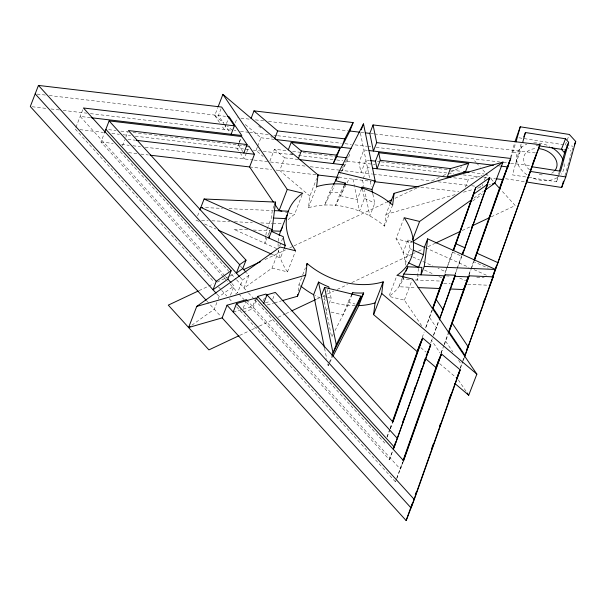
<?xml version="1.0" encoding="UTF-8"?>
<svg xmlns="http://www.w3.org/2000/svg" width="606" height="606" viewBox="0 0 606 606"><rect width="100%" height="100%" fill="white"/><g stroke="black" fill="none" stroke-linecap="round" stroke-linejoin="round"><path stroke-width="0.45" stroke-dasharray="3.03 2.27" d="M265.792 236.052L264.898 243.286L267.504 236.537M265.905 235.151L266.466 230.628L267.769 227.25M269.443 233.416L269.784 230.628L267.829 235.689M274.223 205.464L272.268 210.532L271.352 217.971L268.094 226.409M298.197 290.842L298.978 284.54L302.371 275.745M392.65 205.055L384.515 226.152A65.713 47.662 21.1 0 0 308.446 207.767L309.893 196.056L316.68 178.475M384.515 226.152L385.954 214.441L389.688 204.775M418.473 268.306L417.026 280.063L418.655 275.844M510.472 157.734L514.676 142.736M511.017 157.78L515.782 142.758M521.13 143.993L512.479 174.892L526.228 177.035M515.577 163.832L519.645 153.28L522.175 144.266M527.781 177.278L556.49 181.755L558.27 175.399M558.512 174.528L559.285 171.763M564.951 175.838L572.738 148.053M386.999 436.926L389.817 428.972M390.135 428.086L391.696 423.67M422.261 337.398L424.147 332.073M431.934 310.105L425.389 328.566L432.426 309.84M444.948 273.382L447.342 266.61M447.94 264.913L452.652 251.619M390.317 428.684L392.196 423.382M246.43 302.227L389.385 459.712L392.514 450.864M430.73 343.004L432.252 338.701M433.479 335.239L438.789 320.271M454.561 275.745L456.962 268.973M457.272 268.094L461.658 255.709M433.593 335.368L438.979 320.847M236.62 306.833L395.483 481.846L396.422 479.172M396.741 478.285L402.414 462.264M441.1 353.093L443.857 345.299M444.168 344.435L447.902 333.876M468.983 274.389L470.551 269.958M470.87 269.072L473.695 261.095M402.884 462.067L400.361 469.188L247.702 301.008M444.372 344.67L448.743 332.641M471.771 267.655L473.869 261.731L488.171 268.17M460.174 368.092L462.378 361.88M462.696 360.994L463.954 357.442M460.386 368.334L462.916 361.494M463.219 360.631L464.446 357.169M75.924 127.404L83.416 107.989M223.266 276.707L100.975 141.986L104.232 133.547M122.533 145.751L124.813 139.842M125.79 137.312L128.071 131.404M219.493 122.442L214.766 115.458L217.819 107.55M221.031 108.747L218.425 115.504L223.72 123.313M226.167 124.359L224.212 129.419L221.591 125.54M226.492 123.51L228.773 117.609M197.586 215.88L199.215 211.661M235.317 122.791L237.272 117.731M238.862 143.114L236.908 148.182L240.014 152.773M239.188 142.274L241.468 136.365M239.347 142.448L240.976 138.221M246.437 152.992L244.157 158.893L240.537 153.538M246.763 152.144L249.043 146.235M257.353 147.061L256.05 150.439L263.171 156.469M257.679 146.22L260.936 137.782L244.445 123.806M269.905 161.052L274.465 149.235L287.926 150.826M216.903 302.47L214.297 309.219L190.867 325.899M218.205 299.091L219.183 296.561L234.06 285.971L231.59 283.252M230.477 295.258L234.06 285.971M274.465 149.235L284.608 157.833L279.722 170.491L309.893 196.056M235.545 294.092L237.673 292.577L242.559 279.919L248.937 275.382L246.468 272.662M248.937 275.382L244.051 288.039L272.011 268.132L279.48 248.793M243.211 308.083L246.142 300.485M255.899 298L252.641 306.447L242.044 309.484M255.944 300.674L252.687 309.121L243.294 311.817M279.684 245.983L283.267 236.696M288.115 219.743A65.713 47.662 21.1 0 1 294.592 214.297L302.394 194.079M263.292 300.818L265.246 295.758M283.994 248.839L280.411 258.118L272.192 254.422M272.723 299.182L274.677 294.115M308.446 207.767L316.59 186.663M272.011 268.132L287.486 271.874L295.622 250.778M332.989 185.716L329.581 192.39L324.695 205.055L334.504 185.837M337.928 179.141L340.08 174.089M340.405 173.248L342.685 167.339M346.571 159.522L342.345 170.491L347.086 161.188L350.344 152.75M302.705 274.866L305.424 267.829M344.556 184.686L340.474 192.67L335.588 205.336L349.192 178.694M344.397 185.618L340.489 195.746L357.214 199.791L361.449 188.814M363.221 178.588L367.456 167.62L370.933 168.029M333.323 333.891L331.641 337.186L323.96 299.569L324.937 297.038M326.892 291.971L327.869 289.441M362.456 188.875L364.411 198.457L359.525 211.123L354.646 187.224M327.255 308.371L326.278 310.901L328.035 311.325M329.209 303.303L331.164 298.243L329.558 290.395M372.864 194.109L374.743 203.313L369.857 215.971L364.615 190.307M351.965 294.296L347.889 302.288L343.004 314.946L328.914 311.537M352.131 294.387L347.897 305.356L335.012 330.596M327.748 363.858L328.126 365.706L331.709 356.419M405.391 265.11A65.713 47.662 21.1 0 0 396.006 238.817L404.149 217.713M412.072 241.756L407.967 239.908L403.081 252.573L412.11 256.633M421.64 325.657L404.369 300.129L388.9 296.395L397.044 275.291M412.148 240.794L411.474 242.551L396.006 238.817M407.967 239.908A65.713 47.662 21.1 0 1 409.989 248.672L405.103 261.33L407.633 262.474M402.119 278.313L398.862 286.759L416.102 287.502M403.52 277.76L402.869 279.449L410.421 279.775M404.369 300.129L412.512 279.033M465.431 187.133L468.362 179.535L482.278 175.543M446.849 268.314L445.546 271.685L437.986 268.284M447.175 267.466L452.826 252.255L461.848 256.315L457.492 268.147M482.065 186.11L482.717 184.421M484.345 180.202L486.626 174.293M387.09 437.199L389.696 430.449M390.347 428.76L392.302 423.7M455.212 274.056L457.166 268.996M432.29 338.746L431.639 340.436L440.282 353.207M389.385 459.712L392.961 450.425M468.862 275.253L471.142 269.344M441.115 353.109L443.069 348.049M395.483 481.846L396.46 479.316M396.786 478.467L403.619 460.742M565.284 145.016L569.352 134.464M556.49 181.755L558.861 175.604M559.202 174.725L560.558 171.21M328.126 365.706L329.406 363.199M329.831 362.365L332.383 357.358M473.778 198.207L483.346 191.398M472.627 201.033L482.194 194.231M199.086 290.615L213.63 283.76M217.046 282.146L229.03 276.503M229.886 276.101L235.014 273.685M264.958 259.573L285.494 249.899M289.774 247.877L293.19 246.271M294.046 245.862L386.446 202.321M395.006 198.291L417.246 187.807M431.798 180.959L439.494 177.331M442.918 175.717L447.198 173.702M450.614 172.089L461.742 166.847M239.718 335.376L250.839 330.134M251.695 329.732L258.535 326.505M259.391 326.104L273.079 319.657M278.215 317.233L285.062 314.014M285.918 313.605L291.047 311.189M316.718 299.091L321.847 296.675M322.703 296.273L333.83 291.031M337.247 289.418L347.518 284.578M351.791 282.563L412.534 253.937M413.39 253.535L415.102 252.732M418.526 251.119L422.806 249.104M427.934 246.68L434.782 243.46M462.158 230.56L470.718 226.523M491.246 216.85L515.206 205.563L500.601 189.473M385.954 214.441L455.364 194.526M463.476 192.193L473.044 189.451M477.392 188.201L481.74 186.951L479.899 186.739M488.754 184.944L490.504 184.436M233.212 312.022L241.158 309.742M265.405 302.78L270.405 301.349M267.246 304.939L273.48 303.151M274.374 302.894L281.495 300.849M205.54 207.646L222.463 208.373M229.038 208.661L272.268 210.532M201.601 220.349L208.176 220.629M211.933 220.796L229.788 221.561M234.492 221.766L252.346 222.538M260.8 222.902L271.92 223.387M272.829 223.425L281.904 223.819M247.702 229.818L233.628 229.204L278.381 249.354M253.331 230.06L270.238 230.788M446.342 275.935L449.144 276.056M476.77 277.253L484.133 277.571M415.133 279.98L441.259 281.108M443.728 283.305L450.281 283.585M467.734 284.343L488.989 285.259M37.064 94.081L45.518 95.081M49.283 95.528L225.546 116.344M240.862 118.147L249.831 119.208M255.406 119.867L263.822 120.867M268.503 121.412L348.003 130.805M360.744 132.313L364.365 132.737M370.743 133.487L373.554 133.82M374.493 133.934L535.81 152.985M513.055 152.5L519.645 153.28M32.179 106.739L47.215 108.519M50.972 108.959L59.433 109.959M63.191 110.406L86.681 113.178M90.438 113.625L232.386 130.388L227.455 126.207M234.181 130.601L235.976 130.813M240.461 131.343L248.649 132.305M249.589 132.419L268.291 134.63M273.904 135.289L276.715 135.623M277.646 135.729L341.246 143.243M344.988 143.683L351.328 144.433M354.957 144.864L366.789 146.258M367.721 146.372L371.463 146.811M376.144 147.364L499.632 161.946M503.366 162.393L507.108 162.832M510.631 163.249L531.863 165.756M90.476 117.647L80.159 116.428L224.712 275.677M260.936 137.782L274.397 139.372M367.319 150.341L363.842 149.932L358.957 162.59L361.017 172.695L365.903 160.037L369.387 160.446M497.155 165.673L499.965 166.006M108.679 129.661L116.2 130.548M120.897 131.101L128.419 131.994M133.115 132.547L245.491 145.819M292.622 151.386L336.815 156.606M377.349 161.393L380.167 161.719M381.098 161.832L450.463 170.021M451.402 170.134L461.711 171.354M471.9 172.559L483.861 173.967M79.962 129.646L103.406 132.411M111.845 133.411L119.344 134.297M123.094 134.737L130.593 135.623M135.282 136.176L249.672 149.69M253.316 150.114L259.641 150.864M263.231 151.288L292.834 154.78M298.432 155.447L332.944 159.522M336.678 159.961L342.754 160.681M347.086 161.188L375.091 164.499M380.712 165.165L447.273 173.021M448.213 173.134L453.833 173.801M463.211 174.907L480.081 176.899M483.83 177.338L487.58 177.785M488.519 177.891L495.079 178.672M127.942 139.327L135.418 140.213M284.608 157.833L298.069 159.423M453.644 177.793L468.362 179.535M100.975 141.986L113.193 143.433M121.654 144.425L129.169 145.319M132.926 145.758L140.448 146.652M145.145 147.205L253.24 159.969M254.149 160.075L268.67 161.794M270.473 162.007L305.606 166.15M310.302 166.711L338.868 170.081M339.739 170.188L372.47 174.051M373.402 174.157L431.517 181.02M438.085 181.8L467.938 185.322M471.619 185.762L475.301 186.194M128.661 152.651L137.07 153.644M140.812 154.091L148.288 154.969M249.596 166.938L271.511 169.521M276.071 170.059L316.332 174.816M338.777 177.467L371.266 181.308M420.799 187.156L458.878 191.647M518.963 137.789L573.238 146.258M536.052 145.379L538.143 145.705M563.565 149.667L565.398 149.955M505.563 178.732L525.213 181.8M285.487 212.1L288.221 212.759M289.13 212.979L294.592 214.297M323.119 296.296L326.695 297.16M327.588 297.379L331.164 298.243M347.889 302.288L355.033 304.015M425.23 247.68L468.892 267.337M473.983 269.632L487.383 275.662M409.989 248.672L411.679 249.43M412.936 257.005L419.503 259.966M422.867 261.474L432.942 266.011M459.712 278.063L465.726 280.775M424.511 270.071L433.828 274.268M438.911 276.556L442.297 278.078M195.958 220.099L199.404 221.652M204.57 223.978L215.766 229.015M258.618 126.003L261.489 128.434M270.814 136.335L272.245 137.547M290.63 153.121L292.66 154.841M214.766 115.458L223.925 123.223M420.776 347.632L426.139 352.169M439.645 363.615L456.242 377.674M566.549 146.417L570.996 151.311M474.574 160.795L475.839 162.196M476.475 162.893L480.285 167.089M482.823 169.892L485.368 172.687M485.997 173.384L488.542 176.187M491.08 178.982L493.617 181.777M240.218 265.776L242.764 268.579M240.09 277.2L242.559 279.919M120.253 151.659L228.977 271.435M231.515 274.238L235.969 279.139M236.605 279.843L247.816 292.19M248.445 292.887L254.103 299.114M254.732 299.803L384.81 443.107M225.349 276.374L227.886 279.169M223.894 277.404L227.697 281.593M230.235 284.381L237.673 292.577M238.923 293.955L243.93 299.47M75.273 129.093L214.123 282.055M218.561 286.941L221.099 289.736M221.735 290.433L226.705 295.91M229.174 298.629L232.272 302.046M216.713 293.842L219.183 296.561M206.851 301.023L220.948 316.544M429.662 317.635L436.525 327.778M445.675 341.299L452.909 351.98M458.59 360.381L461.689 364.956M458.356 379.917L466.128 391.4M224.243 124.101L230.06 132.699M238.378 144.978L242.824 151.553M360.434 133.252L369.501 177.649M370.243 181.3L371.364 186.769M362.57 180.277L363.873 186.663M352.995 179.149L354.465 186.33M324.551 348.177L326.808 359.244M404.043 276.025A65.713 47.662 21.1 0 1 388.9 296.395M355.199 305.712A65.713 47.662 21.1 0 1 329.838 301.659M325.627 300.205A65.713 47.662 21.1 0 1 323.96 299.569M320.445 298.099A65.713 47.662 21.1 0 1 314.969 295.44M300.243 285.615A65.713 47.662 21.1 0 1 298.978 284.54M287.486 271.874A65.713 47.662 21.1 0 1 278.48 250.081M278.131 246.521A65.713 47.662 21.1 0 1 278.995 236.423M329.581 192.39A65.713 47.662 21.1 0 1 340.474 192.67M364.411 198.457A65.713 47.662 21.1 0 1 374.743 203.313M564.057 163.696A24.641 17.877 21.1 0 1 561.27 174.18M557.172 177.702A24.641 17.877 21.1 0 1 531.015 177.164M526.864 174.702A24.641 17.877 21.1 0 1 526.819 144.266M533.704 142.91A24.641 17.877 21.1 0 1 549.665 146.357M554.134 171.392A17.248 12.514 21.1 0 1 551.005 173.513M542.226 174.914A17.248 12.514 21.1 0 1 537.075 173.877M529.636 169.862A17.248 12.514 21.1 0 1 524.107 155.939A17.248 12.514 21.1 0 1 536.772 148.538"/><path stroke-width="0.91" d="M269.094 236.204L268.867 238.067L272.124 229.629L275.525 202.086L204.101 199.003L199.866 209.971M282.388 300.591L297.531 296.243L297.751 294.448M297.531 296.243L305.674 275.147L307.121 263.436A65.713 47.662 21.1 0 0 383.181 281.828L381.735 293.531L373.591 314.635L417.231 351.601L422.117 338.943L392.514 422.496M218.16 106.671L222.91 94.362L318.036 174.96L316.59 186.663A65.713 47.662 21.1 0 1 392.65 205.055L394.097 193.344L503.033 162.082L494.89 183.179L484.815 190.345M373.591 314.635L375.038 302.924L383.181 281.828M408.474 262.852L418.587 267.405L423.473 254.74L424.389 247.301L427.647 238.862L495.67 269.488L424.245 266.405L420.988 274.844L421.905 267.405L407.755 266.791A65.713 47.662 21.1 0 1 403.748 274.094L402.445 277.472M424.245 266.405L427.647 238.862M507.396 168.726L509.479 161.279M514.926 141.834L520.251 126.805L569.352 134.464L575.7 141.456L565.762 176.944L561.686 187.489L526.129 181.944M516.032 141.872L520.251 126.805M522.675 142.455L525.455 132.54L565.489 138.782L568.663 142.281L560.558 171.21L531.856 166.733M559.527 170.907L565.398 149.955M561.686 187.489L563.474 181.118M392.324 421.897L420.064 343.617M432.563 308.325L443.145 278.457M452.97 250.732L475.725 187.64L489.701 177.687L462.469 254.55M441.857 283.222L445.115 274.783L455.409 275.222L439.903 318.256L433.04 308.113L444.463 275.859L403.748 274.094M453.455 250.483L475.725 187.64M393.286 449.584L430.737 344.867L422.693 338.057L392.953 422.011L275.329 292.425L266.996 294.819L263.739 303.258M433.04 308.113L445.115 274.783M453.477 250.566L473.672 194.17L487.656 184.216L462.499 254.626M393.453 448.213L395.65 442.024M402.543 422.564L404.732 416.375M414.133 389.847L415.072 387.189M420.715 371.273L421.655 368.622M423.783 362.608L425.268 358.419L435.994 367.501L440.88 354.843L403.202 461.174M461.969 254.831L463.537 250.407M471.68 227.417L472.619 224.765M439.289 319.983L452.152 283.669M452.447 282.85L454.765 276.298L468.491 276.897L449.054 331.77L465.06 355.434L493.17 276.859L469.142 275.821L465.885 284.259M403.051 460.484L438.994 359.032M448.22 332.997L466.287 282.002M468.082 276.927L466.885 280.313L468.211 276.942M474.006 260.209L502.579 179.558L510.722 158.454L376.667 142.622L373.061 124.942L540.007 144.652L492.413 277.927M474.498 259.959L507.464 166.892L500.904 166.12M247.702 301.008L246.468 299.644L227.038 305.219L222.152 317.877L406.149 520.577L414.292 499.48L460.219 369.849L441.456 353.949L403.619 460.742L255.899 298L236.469 303.583L233.212 312.022M449.054 331.77L469.142 275.821M474.521 260.042L510.722 158.454M406.149 520.577L412.125 503.707M415.277 494.829L416.216 492.163M431.631 448.66L433.207 444.221M439.494 426.465L440.441 423.799M448.622 400.71L450.819 394.498M466.779 349.45L467.726 346.784M476.536 321.93L478.104 317.491M483.141 303.288L484.709 298.849M492.216 277.654L496.299 266.132M509.805 228.03L512.002 221.826M530.477 170.619L531.576 167.506M464.446 357.169L536.439 153.985L532.841 163.226M231.121 134.259L234.378 125.821L221.682 107.065L38.443 85.423L30.3 106.52L206.214 300.318M104.558 132.706L109.118 120.889L241.627 136.539L247.074 144.576L243.817 153.015M251.058 118.473L253.99 110.875L353.131 122.586L349.874 131.025L341.564 147.303L344.822 138.865L353.131 122.586M273.321 201.987L249.596 166.938L254.482 154.272L249.043 146.235L246.377 145.925M222.152 317.877L188.602 327.513L196.738 306.409L280.154 247.036L295.622 250.778A65.713 47.662 21.1 0 1 302.727 193.2L287.259 189.458L222.91 94.362M231.144 270.73L216.266 281.32L213.009 289.759L227.886 279.169L231.144 270.73L83.416 107.989L234.378 125.821M274.723 138.524L277.654 130.926L253.99 110.875M246.021 260.141L239.643 264.678L236.385 273.117L242.764 268.579L246.021 260.141L128.396 130.563L247.074 144.576M288.251 149.985L291.183 142.387L340.072 148.159L336.815 156.606L333.255 163.575L336.512 155.136L340.072 148.159M274.874 203.775L275.525 202.086M298.394 158.575L301.326 150.985L291.183 142.387M281.851 211.221L279.116 210.555L287.259 189.458M287.509 214.418A65.713 47.662 21.1 0 0 285.502 218.577L280.616 231.242L271.185 230.833M256.596 298.993L257.573 296.455L265.898 294.069L267.132 295.425M284.32 247.99L285.297 245.46A65.713 47.662 21.1 0 1 283.267 236.696L271.473 231.386M317.355 176.717L318.036 174.96M372.675 193.185L371.925 189.504L375.182 181.065L363.502 123.889L338.799 172.271L335.542 180.709L345.375 183.088L344.723 184.777M306.439 265.193L307.121 263.436M361.221 129.798L363.502 123.889M376.667 142.622L373.417 151.061L369.804 133.381L373.061 124.942M324.361 347.261L313.628 294.721L318.514 282.063A65.713 47.662 21.1 0 0 328.846 286.911L329.202 288.653M361.449 188.814L362.1 187.133L371.925 189.504M321.331 295.864L324.589 287.426L360.971 296.22L357.714 304.659M378.735 152.727L380.28 160.31L377.023 168.748L375.478 161.166L378.735 152.727L468.718 163.355L465.461 171.793L447.205 177.035L450.463 168.597L468.718 163.355M352.131 294.387L352.783 292.698A65.713 47.662 21.1 0 0 363.676 292.978L358.79 305.636L332.808 356.525M390.029 203.896L394.097 193.344M332.035 355.578L336.269 344.602L360.971 296.22M412.489 239.915L419.617 221.455L503.033 162.082M406.126 271.011L407.755 266.791M470.415 202.609L473.672 194.17M444.463 275.859L439.585 288.517L417.981 287.585M419.443 346.496L422.693 338.057M486.769 185.284L489.701 177.687M484.399 192.655L487.656 184.216M451.182 285.585L452.811 281.366M453.462 279.677L454.765 276.298M452.477 282.82L455.409 275.222M426.245 355.889L428.525 349.98M429.502 347.443L430.154 345.761L394.264 447.054L257.573 296.455M427.48 353.306L430.737 344.867M468.491 276.897L463.605 289.554L449.879 288.964M523.758 136.933L525.455 132.54M438.199 362.388L441.456 353.949M536.749 153.098L540.007 144.652M526.811 180.187L530.205 171.392L565.762 176.944M489.913 285.297L493.17 276.859M456.712 378.333L459.318 371.584L411.035 507.919L227.038 305.219M456.962 378.288L460.219 369.849M565.489 138.782L561.414 149.334L564.587 152.833L568.663 142.281M454.758 383.393L468.718 395.226L476.861 374.129L412.512 279.033L397.044 275.291A65.713 47.662 21.1 0 0 404.149 217.713L419.617 221.455M574.344 144.978L575.7 141.456M333.414 184.883L337.254 177.361M344.556 184.686L345.375 183.088M351.965 294.296L352.783 292.698M363.676 292.978L333.012 353.04L318.514 282.063M188.602 327.513L190.11 326.437M413.012 241.453L470.839 200.298M198.23 291.016L168.286 305.129L208.918 349.889L238.862 335.785M243.574 269.647L260.686 261.587M387.302 201.919L391.582 199.904M291.903 310.787L315.862 299.5M435.638 243.051L460.446 231.363M472.43 225.72L489.534 217.652M492.261 183.936L494.89 183.179M196.738 306.409L305.674 275.147M202.722 207.525L200.844 207.441L285.297 245.46M274.079 210.608L288.607 211.236M273.238 218.046L285.502 218.577M227.318 116.549L229.098 116.761L241.794 135.517L91.415 117.761M349.874 131.025L359.835 132.199M365.274 132.843L369.804 133.381M277.654 130.926L344.822 138.865M275.336 139.478L351.109 148.432M369.062 150.546L493.405 165.233M301.326 150.985L336.512 155.136M380.28 160.31L450.463 168.597M336.815 156.606L347.223 157.833M370.258 160.552L375.478 161.166M463.59 171.574L469.142 172.233M496.019 178.778L502.579 179.558M136.35 140.327L254.482 154.272M298.993 159.529L343.663 164.809M372.675 168.233L450.887 177.467M150.152 155.189L249.596 166.938M318.18 175.036L337.042 177.263M374.008 181.626L418.928 186.936M538.802 145.804L562.641 149.523M338.799 172.271L375.182 181.065M456.083 243.817L465.105 247.877M477.127 253.285L498.162 262.762M412.891 242.127L424.389 247.301M413.36 250.187L423.473 254.74M204.101 199.003L272.124 229.629M218.349 230.182L271.374 254.05M381.735 293.531L476.861 374.129M494.254 182.482L499.965 188.777M109.118 120.889L239.643 264.678M266.996 294.819L397.521 438.608M242.764 268.579L245.847 271.98M105.861 129.328L239.468 276.518M227.886 279.169L230.969 282.57M38.443 85.423L216.266 281.32M236.469 303.583L414.292 499.48M35.186 93.862L216.092 293.16M436.297 299.675L443.16 309.81M452.303 323.331L468.317 346.996M467.165 392.93L468.718 395.226M274.904 204.328L279.116 210.555M362.1 187.133L362.456 188.875M324.589 287.426L336.269 344.602M375.038 302.924A65.713 47.662 21.1 0 1 358.79 305.636M313.628 294.721A65.713 47.662 21.1 0 1 300.894 286.153M279.207 235.545A65.713 47.662 21.1 0 1 282.623 227.076M551.816 147.531A24.641 17.877 21.1 0 1 563.035 159.886M538.454 148.606A17.248 12.514 21.1 0 1 554.217 156.916A17.248 12.514 21.1 0 1 554.99 170.453"/></g></svg>
